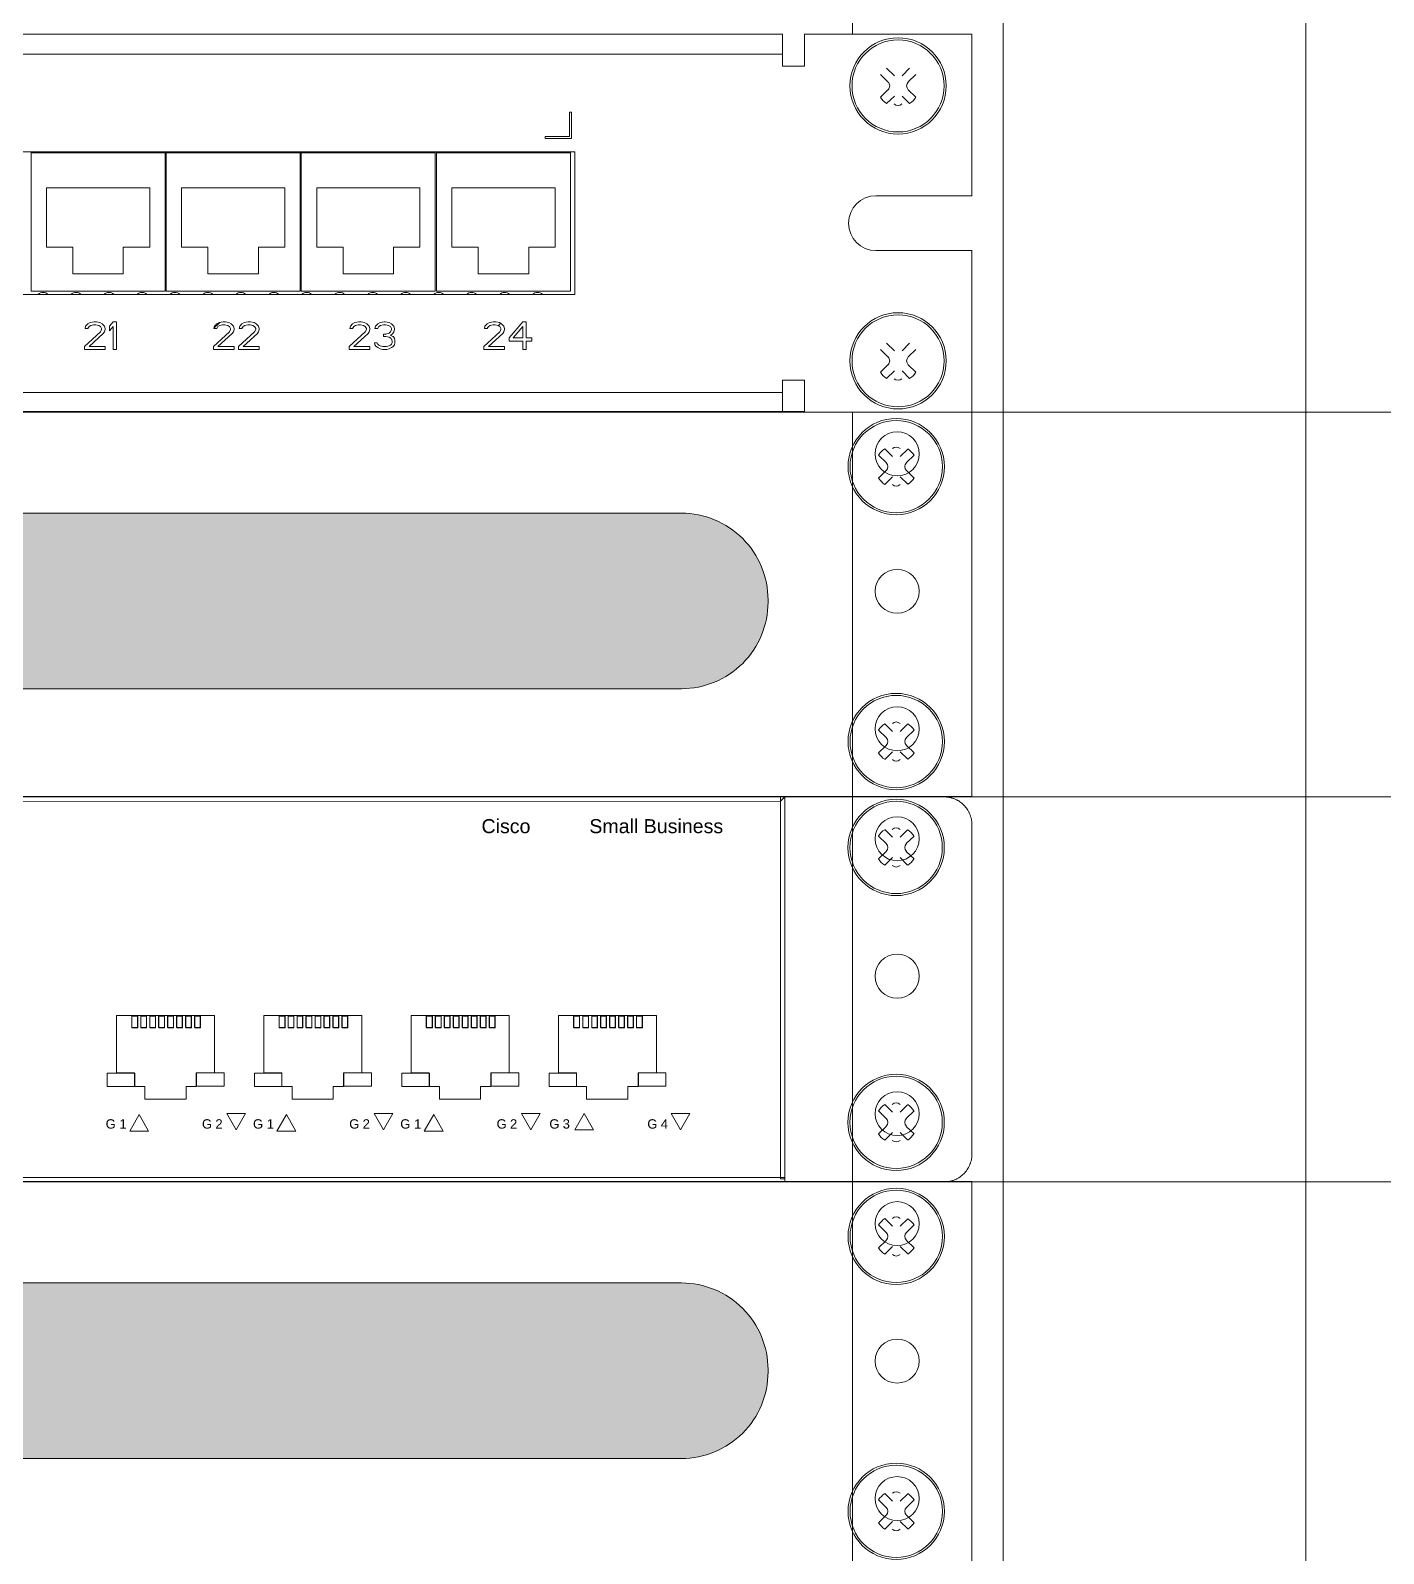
# Model space of a CAD drawing. Header units: millimetres. Extents: x -71336 to -33468, y -26189 to 22712.
# Drawn here: x -34165.1 to -34008.9, y -8463.9 to -8288 of the extents above; entities that cross this region are included whole.
import ezdxf

# ---------------------------------------------------------------- set-up
doc = ezdxf.new("R2010")
doc.units = ezdxf.units.MM
doc.set_wipeout_variables(frame=1)
doc.layers.add('SC - Equipment', color=7, linetype='Continuous', lineweight=13)
doc.layers.add('SC - Rack Layout - U-guides and centreline', color=5, linetype='Continuous', lineweight=13, plot=False)
doc.styles.add('ARIAL', font='arial.ttf')
doc.styles.get("Standard").update_dxf_attribs({"font": 'arial.ttf', "height": 35})

# ---------------------------------------------------------------- blocks, each defined once
blk = doc.blocks.new('*U220')
at = {"layer": 'SC - Rack Layout - U-guides and centreline', "ltscale": 5}
blk.add_lwpolyline([(-300, 0), (300, 0)], dxfattribs=at)
blk = doc.blocks.new('*U221')
at = {"layer": 'SC - Rack Layout - U-guides and centreline', "color": 0, "linetype": 'ByBlock', "lineweight": -2, "transparency": 16777216}
for p in [(0, 1200.15), (0, 1155.7), (0, 1111.25)]:
    blk.add_blockref('*U220', p, dxfattribs=at)
blk = doc.blocks.new('*U284')
at = {"layer": 'SC - Equipment'}
for p, q in [((227.076, 1252.474), (227.076, 1296.924)), ((244.4623, 1252.474), (244.4623, 1296.924)), ((279.3873, 1296.924), (279.3873, 1252.474)), ((227.076, 1208.024), (227.076, 1252.474)), ((244.4623, 1208.024), (244.4623, 1252.474)), ((279.3873, 1252.474), (279.3873, 1208.024)), ((227.076, 1163.574), (227.076, 1208.024)), ((244.4623, 1163.574), (244.4623, 1208.024)), ((279.3873, 1208.024), (279.3873, 1163.574)), ((227.076, 1119.124), (227.076, 1163.574)), ((244.4623, 1119.124), (244.4623, 1163.574)), ((279.3873, 1163.574), (279.3873, 1119.124)), ((227.076, 1074.674), (227.076, 1119.124)), ((244.4623, 1074.674), (244.4623, 1119.124)), ((279.3873, 1119.124), (279.3873, 1074.674))]:
    blk.add_line(p, q, dxfattribs=at)
for centre in [(232.21315, 1290.574), (232.21315, 1274.699), (232.21315, 1258.824), (232.21315, 1246.124), (232.21315, 1230.249), (232.21315, 1214.374), (232.21315, 1201.674), (232.21315, 1185.799), (232.21315, 1169.924), (232.21315, 1157.224), (232.21315, 1141.349), (232.21315, 1125.474)]:
    blk.add_circle(centre, 2.54, dxfattribs=at)
at = {"ltscale": 5, "style": 'ARIAL', "flags": 1}
blk.add_attdef('UNITS', (470.5, 46), '', height=9.73997, dxfattribs=at)
blk = doc.blocks.new('1U SCREWS - RACK LAYOUT')
at = {"layer": 'SC - Equipment'}
for p, q in [((231.39, 38.56), (230.53, 39.42)), ((232.13, 39.27), (231.24, 40.16)), ((233.88, 40.13), (233.02, 39.27)), ((234.62, 39.42), (233.73, 38.56)), ((231.39, 37.64), (230.53, 36.78)), ((234.62, 36.78), (233.73, 37.64)), ((232.13, 36.93), (231.24, 36.04)), ((233.88, 36.07), (233.02, 36.93)), ((231.39, 6.81), (230.53, 7.67)), ((232.13, 7.52), (231.24, 8.41)), ((233.88, 8.38), (233.02, 7.52)), ((234.62, 7.67), (233.73, 6.81)), ((231.39, 5.89), (230.53, 5.03)), ((234.62, 5.03), (233.73, 5.89)), ((232.13, 5.18), (231.24, 4.29)), ((233.88, 4.32), (233.02, 5.18))]:
    blk.add_line(p, q, dxfattribs=at)
for centre, major_axis, start_param, end_param in [((232.56, 38.1), (5.56, 0), 0, 6.283185), ((232.56, 38.1), (5.33, 0), 0, 6.283185), ((232.56, 38.1), (2.44, 0), 2.143456, 2.563819), ((232.56, 39.73), (0.635, 0), 0.785399, 2.356195), ((232.56, 38.1), (2.44, 0), 0.57266, 0.993023), ((230.96, 38.1), (0.635, 0), 5.497788, 7.068584), ((234.19, 38.1), (0.635, 0), 2.356195, 3.926991), ((232.56, 38.1), (2.44, 0), 3.719366, 4.139729), ((232.56, 36.47), (0.635, 0), 3.926991, 5.497787), ((232.56, 38.1), (2.44, 0), 5.290163, 5.710525), ((232.56, 6.35), (5.56, 0), 0, 6.283185), ((232.56, 6.35), (5.33, 0), 0, 6.283185), ((232.56, 6.35), (2.44, 0), 2.143456, 2.563819), ((232.56, 7.98), (0.635, 0), 0.785399, 2.356195), ((232.56, 6.35), (2.44, 0), 0.57266, 0.993023), ((230.96, 6.35), (0.635, 0), 5.497788, 7.068584), ((234.19, 6.35), (0.635, 0), 2.356195, 3.926991), ((232.56, 6.35), (2.44, 0), 3.719366, 4.139729), ((232.56, 4.72), (0.635, 0), 3.926991, 5.497787), ((232.56, 6.35), (2.44, 0), 5.290163, 5.710525)]:
    blk.add_ellipse(centre, major_axis=major_axis, ratio=1, start_param=start_param, end_param=end_param, dxfattribs=at)
blk = doc.blocks.new('cisco-cbs350-24p-4x')
at = {"layer": 'SC - Equipment', "flags": 128}
for points in [[(238.12, 44.45), (-238.13, 44.45)], [(219.71, 44.45), (-219.71, 44.45)], [(219.71, 44.45), (-219.71, 44.45)], [(219.71, 44.45), (-219.71, 44.45)], [(219.2, 44.45), (219.2, 0.33)], [(219.71, 44.45), (219.2, 44.45)], [(219.2, 44.45), (219.2, 44.45)], [(219.2, 43.95), (219.71, 44.45)], [(219.71, 0), (219.71, 44.45)], [(219.71, 0), (219.71, 44.45)], [(219.71, 0.33), (219.71, 44.45)], [(-219.71, 43.93), (219.2, 43.95)], [(241.29, 3.2), (241.29, 41.25)], [(142.56, 12.59), (142.56, 19.21)], [(142.56, 19.21), (153.86, 19.21)], [(142.56, 12.59), (142.56, 19.21)], [(142.56, 19.21), (153.86, 19.21)], [(144.3, 19.14), (144.3, 17.81)], [(144.96, 19.14), (144.3, 19.14)], [(144.3, 19.14), (144.3, 19.14)], [(144.3, 17.81), (144.96, 17.81)], [(144.33, 19.12), (144.33, 17.77)], [(145, 19.12), (144.33, 19.12)], [(144.33, 19.12), (144.33, 19.12)], [(144.33, 17.77), (145, 17.77)], [(144.96, 17.81), (144.96, 19.14)], [(145, 17.77), (145, 19.12)], [(145.34, 19.14), (145.34, 17.81)], [(146, 19.14), (145.34, 19.14)], [(145.34, 19.14), (145.34, 19.14)], [(145.34, 17.81), (146, 17.81)], [(145.36, 19.12), (145.36, 17.77)], [(146.02, 19.12), (145.36, 19.12)], [(145.36, 19.12), (145.36, 19.12)], [(145.36, 17.77), (146.02, 17.77)], [(146, 17.81), (146, 19.14)], [(146.02, 17.77), (146.02, 19.12)], [(146.38, 19.14), (146.38, 17.81)], [(147.03, 19.14), (146.38, 19.14)], [(146.38, 19.14), (146.38, 19.14)], [(146.38, 17.81), (147.03, 17.81)], [(146.4, 19.12), (146.4, 17.77)], [(147.06, 19.12), (146.4, 19.12)], [(146.4, 19.12), (146.4, 19.12)], [(146.4, 17.77), (147.06, 17.77)], [(147.03, 17.81), (147.03, 19.14)], [(147.06, 17.77), (147.06, 19.12)], [(147.41, 19.14), (147.41, 17.81)], [(148.07, 19.14), (147.41, 19.14)], [(147.41, 19.14), (147.41, 19.14)], [(147.41, 17.81), (148.07, 17.81)], [(147.44, 19.12), (147.44, 17.77)], [(148.1, 19.12), (147.44, 19.12)], [(147.44, 19.12), (147.44, 19.12)], [(147.44, 17.77), (148.1, 17.77)], [(148.07, 17.81), (148.07, 19.14)], [(148.1, 17.77), (148.1, 19.12)], [(148.45, 19.14), (148.45, 17.81)], [(149.11, 19.14), (148.45, 19.14)], [(148.45, 19.14), (148.45, 19.14)], [(148.45, 17.81), (149.11, 17.81)], [(148.47, 19.12), (148.47, 17.77)], [(149.13, 19.12), (148.47, 19.12)], [(148.47, 19.12), (148.47, 19.12)], [(148.47, 17.77), (149.13, 17.77)], [(149.11, 17.81), (149.11, 19.14)], [(149.13, 17.77), (149.13, 19.12)], [(149.48, 19.14), (149.48, 17.81)], [(150.14, 19.14), (149.48, 19.14)], [(149.48, 19.14), (149.48, 19.14)], [(149.48, 17.81), (150.14, 17.81)], [(149.51, 19.12), (149.51, 17.77)], [(150.17, 19.12), (149.51, 19.12)], [(149.51, 19.12), (149.51, 19.12)], [(149.51, 17.77), (150.17, 17.77)], [(150.14, 17.81), (150.14, 19.14)], [(150.17, 17.77), (150.17, 19.12)], [(150.52, 19.14), (150.52, 17.81)], [(151.18, 19.14), (150.52, 19.14)], [(150.52, 19.14), (150.52, 19.14)], [(150.52, 17.81), (151.18, 17.81)], [(150.55, 19.12), (150.55, 17.77)], [(151.21, 19.12), (150.55, 19.12)], [(150.55, 19.12), (150.55, 19.12)], [(150.55, 17.77), (151.21, 17.77)], [(151.18, 17.81), (151.18, 19.14)], [(151.21, 17.77), (151.21, 19.12)], [(151.56, 19.14), (151.56, 17.81)], [(152.22, 19.14), (151.56, 19.14)], [(151.56, 19.14), (151.56, 19.14)], [(151.56, 17.81), (152.22, 17.81)], [(151.58, 19.12), (151.58, 17.77)], [(152.24, 19.12), (151.58, 19.12)], [(151.58, 19.12), (151.58, 19.12)], [(151.58, 17.77), (152.24, 17.77)], [(152.22, 17.81), (152.22, 19.14)], [(152.24, 17.77), (152.24, 19.12)], [(153.86, 19.21), (153.86, 12.59)], [(153.86, 19.21), (153.86, 12.59)], [(159.57, 12.59), (159.57, 19.21)], [(159.57, 19.21), (170.86, 19.21)], [(159.57, 12.59), (159.57, 19.21)], [(159.57, 19.21), (170.86, 19.21)], [(161.31, 19.14), (161.31, 17.81)], [(161.97, 19.14), (161.31, 19.14)], [(161.31, 19.14), (161.31, 19.14)], [(161.31, 17.81), (161.97, 17.81)], [(161.34, 19.12), (161.34, 17.77)], [(162, 19.12), (161.34, 19.12)], [(161.34, 19.12), (161.34, 19.12)], [(161.34, 17.77), (162, 17.77)], [(161.97, 17.81), (161.97, 19.14)], [(162, 17.77), (162, 19.12)], [(162.35, 19.14), (162.35, 17.81)], [(163.01, 19.14), (162.35, 19.14)], [(162.35, 19.14), (162.35, 19.14)], [(162.35, 17.81), (163.01, 17.81)], [(162.36, 19.12), (162.36, 17.77)], [(163.03, 19.12), (162.36, 19.12)], [(162.36, 19.12), (162.36, 19.12)], [(162.36, 17.77), (163.03, 17.77)], [(163.01, 17.81), (163.01, 19.14)], [(163.03, 17.77), (163.03, 19.12)], [(163.39, 19.14), (163.39, 17.81)], [(164.03, 19.14), (163.39, 19.14)], [(163.39, 19.14), (163.39, 19.14)], [(163.39, 17.81), (164.03, 17.81)], [(163.41, 19.12), (163.41, 17.77)], [(164.07, 19.12), (163.41, 19.12)], [(163.41, 19.12), (163.41, 19.12)], [(163.41, 17.77), (164.07, 17.77)], [(164.03, 17.81), (164.03, 19.14)], [(164.07, 17.77), (164.07, 19.12)], [(164.41, 19.14), (164.41, 17.81)], [(165.08, 19.14), (164.41, 19.14)], [(164.41, 19.14), (164.41, 19.14)], [(164.41, 17.81), (165.08, 17.81)], [(164.45, 19.12), (164.45, 17.77)], [(165.11, 19.12), (164.45, 19.12)], [(164.45, 19.12), (164.45, 19.12)], [(164.45, 17.77), (165.11, 17.77)], [(165.08, 17.81), (165.08, 19.14)], [(165.11, 17.77), (165.11, 19.12)], [(165.46, 19.14), (165.46, 17.81)], [(166.12, 19.14), (165.46, 19.14)], [(165.46, 19.14), (165.46, 19.14)], [(165.46, 17.81), (166.12, 17.81)], [(165.47, 19.12), (165.47, 17.77)], [(166.13, 19.12), (165.47, 19.12)], [(165.47, 19.12), (165.47, 19.12)], [(165.47, 17.77), (166.13, 17.77)], [(166.12, 17.81), (166.12, 19.14)], [(166.13, 17.77), (166.13, 19.12)], [(166.48, 19.14), (166.48, 17.81)], [(167.14, 19.14), (166.48, 19.14)], [(166.48, 19.14), (166.48, 19.14)], [(166.48, 17.81), (167.14, 17.81)], [(166.51, 19.12), (166.51, 17.77)], [(167.18, 19.12), (166.51, 19.12)], [(166.51, 19.12), (166.51, 19.12)], [(166.51, 17.77), (167.18, 17.77)], [(167.14, 17.81), (167.14, 19.14)], [(167.18, 17.77), (167.18, 19.12)], [(167.52, 19.14), (167.52, 17.81)], [(168.18, 19.14), (167.52, 19.14)], [(167.52, 19.14), (167.52, 19.14)], [(167.52, 17.81), (168.18, 17.81)], [(167.56, 19.12), (167.56, 17.77)], [(168.22, 19.12), (167.56, 19.12)], [(167.56, 19.12), (167.56, 19.12)], [(167.56, 17.77), (168.22, 17.77)], [(168.18, 17.81), (168.18, 19.14)], [(168.22, 17.77), (168.22, 19.12)], [(168.57, 19.14), (168.57, 17.81)], [(169.23, 19.14), (168.57, 19.14)], [(168.57, 19.14), (168.57, 19.14)], [(168.57, 17.81), (169.23, 17.81)], [(168.58, 19.12), (168.58, 17.77)], [(169.24, 19.12), (168.58, 19.12)], [(168.58, 19.12), (168.58, 19.12)], [(168.58, 17.77), (169.24, 17.77)], [(169.23, 17.81), (169.23, 19.14)], [(169.24, 17.77), (169.24, 19.12)], [(170.86, 19.21), (170.86, 12.59)], [(170.86, 19.21), (170.86, 12.59)], [(176.57, 12.59), (176.57, 19.21)], [(176.57, 19.21), (187.87, 19.21)], [(176.57, 12.59), (176.57, 19.21)], [(176.57, 19.21), (187.87, 19.21)], [(178.31, 19.14), (178.31, 17.81)], [(178.97, 19.14), (178.31, 19.14)], [(178.31, 19.14), (178.31, 19.14)], [(178.31, 17.81), (178.97, 17.81)], [(178.34, 19.12), (178.34, 17.77)], [(179.01, 19.12), (178.34, 19.12)], [(178.34, 19.12), (178.34, 19.12)], [(178.34, 17.77), (179.01, 17.77)], [(178.97, 17.81), (178.97, 19.14)], [(179.01, 17.77), (179.01, 19.12)], [(179.35, 19.14), (179.35, 17.81)], [(180.01, 19.14), (179.35, 19.14)], [(179.35, 19.14), (179.35, 19.14)], [(179.35, 17.81), (180.01, 17.81)], [(179.37, 19.12), (179.37, 17.77)], [(180.03, 19.12), (179.37, 19.12)], [(179.37, 19.12), (179.37, 19.12)], [(179.37, 17.77), (180.03, 17.77)], [(180.01, 17.81), (180.01, 19.14)], [(180.03, 17.77), (180.03, 19.12)], [(180.39, 19.14), (180.39, 17.81)], [(181.04, 19.14), (180.39, 19.14)], [(180.39, 19.14), (180.39, 19.14)], [(180.39, 17.81), (181.04, 17.81)], [(180.41, 19.12), (180.41, 17.77)], [(181.07, 19.12), (180.41, 19.12)], [(180.41, 19.12), (180.41, 19.12)], [(180.41, 17.77), (181.07, 17.77)], [(181.04, 17.81), (181.04, 19.14)], [(181.07, 17.77), (181.07, 19.12)], [(181.42, 19.14), (181.42, 17.81)], [(182.08, 19.14), (181.42, 19.14)], [(181.42, 19.14), (181.42, 19.14)], [(181.42, 17.81), (182.08, 17.81)], [(181.45, 19.12), (181.45, 17.77)], [(182.11, 19.12), (181.45, 19.12)], [(181.45, 19.12), (181.45, 19.12)], [(181.45, 17.77), (182.11, 17.77)], [(182.08, 17.81), (182.08, 19.14)], [(182.11, 17.77), (182.11, 19.12)], [(182.46, 19.14), (182.46, 17.81)], [(183.12, 19.14), (182.46, 19.14)], [(182.46, 19.14), (182.46, 19.14)], [(182.46, 17.81), (183.12, 17.81)], [(182.48, 19.12), (182.48, 17.77)], [(183.14, 19.12), (182.48, 19.12)], [(182.48, 19.12), (182.48, 19.12)], [(182.48, 17.77), (183.14, 17.77)], [(183.12, 17.81), (183.12, 19.14)], [(183.14, 17.77), (183.14, 19.12)], [(183.49, 19.14), (183.49, 17.81)], [(184.15, 19.14), (183.49, 19.14)], [(183.49, 19.14), (183.49, 19.14)], [(183.49, 17.81), (184.15, 17.81)], [(183.52, 19.12), (183.52, 17.77)], [(184.18, 19.12), (183.52, 19.12)], [(183.52, 19.12), (183.52, 19.12)], [(183.52, 17.77), (184.18, 17.77)], [(184.15, 17.81), (184.15, 19.14)], [(184.18, 17.77), (184.18, 19.12)], [(184.53, 19.14), (184.53, 17.81)], [(185.19, 19.14), (184.53, 19.14)], [(184.53, 19.14), (184.53, 19.14)], [(184.53, 17.81), (185.19, 17.81)], [(184.56, 19.12), (184.56, 17.77)], [(185.22, 19.12), (184.56, 19.12)], [(184.56, 19.12), (184.56, 19.12)], [(184.56, 17.77), (185.22, 17.77)], [(185.19, 17.81), (185.19, 19.14)], [(185.22, 17.77), (185.22, 19.12)], [(185.57, 19.14), (185.57, 17.81)], [(186.23, 19.14), (185.57, 19.14)], [(185.57, 19.14), (185.57, 19.14)], [(185.57, 17.81), (186.23, 17.81)], [(185.59, 19.12), (185.59, 17.77)], [(186.25, 19.12), (185.59, 19.12)], [(185.59, 19.12), (185.59, 19.12)], [(185.59, 17.77), (186.25, 17.77)], [(186.23, 17.81), (186.23, 19.14)], [(186.25, 17.77), (186.25, 19.12)], [(187.87, 19.21), (187.87, 12.59)], [(187.87, 19.21), (187.87, 12.59)], [(193.58, 12.59), (193.58, 19.21)], [(193.58, 19.21), (204.87, 19.21)], [(193.58, 12.59), (193.58, 19.21)], [(193.58, 19.21), (204.87, 19.21)], [(195.32, 19.14), (195.32, 17.81)], [(195.98, 19.14), (195.32, 19.14)], [(195.32, 19.14), (195.32, 19.14)], [(195.32, 17.81), (195.98, 17.81)], [(195.35, 19.12), (195.35, 17.77)], [(196.01, 19.12), (195.35, 19.12)], [(195.35, 19.12), (195.35, 19.12)], [(195.35, 17.77), (196.01, 17.77)], [(195.98, 17.81), (195.98, 19.14)], [(196.01, 17.77), (196.01, 19.12)], [(196.36, 19.14), (196.36, 17.81)], [(197.02, 19.14), (196.36, 19.14)], [(196.36, 19.14), (196.36, 19.14)], [(196.36, 17.81), (197.02, 17.81)], [(196.37, 19.12), (196.37, 17.77)], [(197.04, 19.12), (196.37, 19.12)], [(196.37, 19.12), (196.37, 19.12)], [(196.37, 17.77), (197.04, 17.77)], [(197.02, 17.81), (197.02, 19.14)], [(197.04, 17.77), (197.04, 19.12)], [(197.4, 19.14), (197.4, 17.81)], [(198.04, 19.14), (197.4, 19.14)], [(197.4, 19.14), (197.4, 19.14)], [(197.4, 17.81), (198.04, 17.81)], [(197.42, 19.12), (197.42, 17.77)], [(198.08, 19.12), (197.42, 19.12)], [(197.42, 19.12), (197.42, 19.12)], [(197.42, 17.77), (198.08, 17.77)], [(198.04, 17.81), (198.04, 19.14)], [(198.08, 17.77), (198.08, 19.12)], [(198.43, 19.14), (198.43, 17.81)], [(199.09, 19.14), (198.43, 19.14)], [(198.43, 19.14), (198.43, 19.14)], [(198.43, 17.81), (199.09, 17.81)], [(198.46, 19.12), (198.46, 17.77)], [(199.12, 19.12), (198.46, 19.12)], [(198.46, 19.12), (198.46, 19.12)], [(198.46, 17.77), (199.12, 17.77)], [(199.09, 17.81), (199.09, 19.14)], [(199.12, 17.77), (199.12, 19.12)], [(199.47, 19.14), (199.47, 17.81)], [(200.13, 19.14), (199.47, 19.14)], [(199.47, 19.14), (199.47, 19.14)], [(199.47, 17.81), (200.13, 17.81)], [(199.48, 19.12), (199.48, 17.77)], [(200.14, 19.12), (199.48, 19.12)], [(199.48, 19.12), (199.48, 19.12)], [(199.48, 17.77), (200.14, 17.77)], [(200.13, 17.81), (200.13, 19.14)], [(200.14, 17.77), (200.14, 19.12)], [(200.49, 19.14), (200.49, 17.81)], [(201.15, 19.14), (200.49, 19.14)], [(200.49, 19.14), (200.49, 19.14)], [(200.49, 17.81), (201.15, 17.81)], [(200.53, 19.12), (200.53, 17.77)], [(201.19, 19.12), (200.53, 19.12)], [(200.53, 19.12), (200.53, 19.12)], [(200.53, 17.77), (201.19, 17.77)], [(201.15, 17.81), (201.15, 19.14)], [(201.19, 17.77), (201.19, 19.12)], [(201.53, 19.14), (201.53, 17.81)], [(202.2, 19.14), (201.53, 19.14)], [(201.53, 19.14), (201.53, 19.14)], [(201.53, 17.81), (202.2, 17.81)], [(201.57, 19.12), (201.57, 17.77)], [(202.23, 19.12), (201.57, 19.12)], [(201.57, 19.12), (201.57, 19.12)], [(201.57, 17.77), (202.23, 17.77)], [(202.2, 17.81), (202.2, 19.14)], [(202.23, 17.77), (202.23, 19.12)], [(202.58, 19.14), (202.58, 17.81)], [(203.24, 19.14), (202.58, 19.14)], [(202.58, 19.14), (202.58, 19.14)], [(202.58, 17.81), (203.24, 17.81)], [(202.59, 19.12), (202.59, 17.77)], [(203.25, 19.12), (202.59, 19.12)], [(202.59, 19.12), (202.59, 19.12)], [(202.59, 17.77), (203.25, 17.77)], [(203.24, 17.81), (203.24, 19.14)], [(203.25, 17.77), (203.25, 19.12)], [(204.87, 19.21), (204.87, 12.59)], [(204.87, 19.21), (204.87, 12.59)], [(144.65, 12.54), (141.47, 12.54)], [(141.47, 12.54), (141.47, 11.01)], [(144.61, 12.59), (142.56, 12.59)], [(144.61, 12.59), (142.56, 12.59)], [(144.61, 11.01), (144.61, 12.59)], [(144.61, 11.01), (144.61, 12.59)], [(144.65, 11.01), (144.65, 12.54)], [(144.65, 12.54), (144.65, 12.54)], [(153.86, 12.59), (151.76, 12.59)], [(151.76, 12.59), (151.76, 11.01)], [(153.86, 12.59), (151.76, 12.59)], [(151.76, 12.59), (151.76, 11.01)], [(154.97, 12.59), (151.79, 12.59)], [(151.79, 12.59), (151.79, 11.06)], [(154.97, 11.06), (154.97, 12.59)], [(154.97, 12.59), (154.97, 12.59)], [(161.65, 12.54), (158.48, 12.54)], [(158.48, 12.54), (158.48, 11.01)], [(161.62, 12.59), (159.57, 12.59)], [(161.62, 12.59), (159.57, 12.59)], [(161.62, 11.01), (161.62, 12.59)], [(161.62, 11.01), (161.62, 12.59)], [(161.65, 11.01), (161.65, 12.54)], [(161.65, 12.54), (161.65, 12.54)], [(170.86, 12.59), (168.76, 12.59)], [(168.76, 12.59), (168.76, 11.01)], [(170.86, 12.59), (168.76, 12.59)], [(168.76, 12.59), (168.76, 11.01)], [(171.97, 12.59), (168.8, 12.59)], [(168.8, 12.59), (168.8, 11.06)], [(171.97, 11.06), (171.97, 12.59)], [(171.97, 12.59), (171.97, 12.59)], [(178.66, 12.54), (175.48, 12.54)], [(175.48, 12.54), (175.48, 11.01)], [(178.63, 12.59), (176.57, 12.59)], [(178.63, 12.59), (176.57, 12.59)], [(178.63, 11.01), (178.63, 12.59)], [(178.63, 11.01), (178.63, 12.59)], [(178.66, 11.01), (178.66, 12.54)], [(178.66, 12.54), (178.66, 12.54)], [(187.87, 12.59), (185.77, 12.59)], [(185.77, 12.59), (185.77, 11.01)], [(187.87, 12.59), (185.77, 12.59)], [(185.77, 12.59), (185.77, 11.01)], [(188.98, 12.59), (185.8, 12.59)], [(185.8, 12.59), (185.8, 11.06)], [(188.98, 11.06), (188.98, 12.59)], [(188.98, 12.59), (188.98, 12.59)], [(195.66, 12.54), (192.49, 12.54)], [(192.49, 12.54), (192.49, 11.01)], [(195.63, 12.59), (193.58, 12.59)], [(195.63, 12.59), (193.58, 12.59)], [(195.63, 11.01), (195.63, 12.59)], [(195.63, 11.01), (195.63, 12.59)], [(195.66, 11.01), (195.66, 12.54)], [(195.66, 12.54), (195.66, 12.54)], [(204.87, 12.59), (202.77, 12.59)], [(202.77, 12.59), (202.77, 11.01)], [(204.87, 12.59), (202.77, 12.59)], [(202.77, 12.59), (202.77, 11.01)], [(205.98, 12.59), (202.81, 12.59)], [(202.81, 12.59), (202.81, 11.06)], [(205.98, 11.06), (205.98, 12.59)], [(205.98, 12.59), (205.98, 12.59)], [(141.47, 11.01), (144.65, 11.01)], [(145.81, 11.01), (144.61, 11.01)], [(144.61, 11.01), (144.61, 11.01)], [(145.81, 11.01), (144.61, 11.01)], [(144.61, 11.01), (144.61, 11.01)], [(145.81, 9.54), (145.81, 11.01)], [(145.81, 9.54), (145.81, 11.01)], [(151.76, 11.01), (150.57, 11.01)], [(150.57, 11.01), (150.57, 9.54)], [(151.76, 11.01), (150.57, 11.01)], [(150.57, 11.01), (150.57, 9.54)], [(151.79, 11.06), (154.97, 11.06)], [(158.48, 11.01), (161.65, 11.01)], [(162.81, 11.01), (161.62, 11.01)], [(161.62, 11.01), (161.62, 11.01)], [(162.81, 11.01), (161.62, 11.01)], [(161.62, 11.01), (161.62, 11.01)], [(162.81, 9.54), (162.81, 11.01)], [(162.81, 9.54), (162.81, 11.01)], [(168.76, 11.01), (167.57, 11.01)], [(167.57, 11.01), (167.57, 9.54)], [(168.76, 11.01), (167.57, 11.01)], [(167.57, 11.01), (167.57, 9.54)], [(168.8, 11.06), (171.97, 11.06)], [(175.48, 11.01), (178.66, 11.01)], [(179.82, 11.01), (178.63, 11.01)], [(178.63, 11.01), (178.63, 11.01)], [(179.82, 11.01), (178.63, 11.01)], [(178.63, 11.01), (178.63, 11.01)], [(179.82, 9.54), (179.82, 11.01)], [(179.82, 9.54), (179.82, 11.01)], [(185.77, 11.01), (184.58, 11.01)], [(184.58, 11.01), (184.58, 9.54)], [(185.77, 11.01), (184.58, 11.01)], [(184.58, 11.01), (184.58, 9.54)], [(185.8, 11.06), (188.98, 11.06)], [(192.49, 11.01), (195.66, 11.01)], [(196.82, 11.01), (195.63, 11.01)], [(195.63, 11.01), (195.63, 11.01)], [(196.82, 11.01), (195.63, 11.01)], [(195.63, 11.01), (195.63, 11.01)], [(196.82, 9.54), (196.82, 11.01)], [(196.82, 9.54), (196.82, 11.01)], [(202.77, 11.01), (201.58, 11.01)], [(201.58, 11.01), (201.58, 9.54)], [(202.77, 11.01), (201.58, 11.01)], [(201.58, 11.01), (201.58, 9.54)], [(202.81, 11.06), (205.98, 11.06)], [(150.57, 9.54), (145.81, 9.54)], [(150.57, 9.54), (145.81, 9.54)], [(167.57, 9.54), (162.81, 9.54)], [(167.57, 9.54), (162.81, 9.54)], [(184.58, 9.54), (179.82, 9.54)], [(184.58, 9.54), (179.82, 9.54)], [(201.58, 9.54), (196.82, 9.54)], [(201.58, 9.54), (196.82, 9.54)], [(145.16, 7.76), (144.07, 5.86)], [(146.24, 5.86), (145.16, 7.76)], [(155.28, 7.91), (157.43, 7.91)], [(156.36, 6.01), (155.28, 7.91)], [(155.28, 7.91), (155.28, 7.91)], [(157.43, 7.91), (156.36, 6.01)], [(162.17, 7.76), (161.07, 5.86)], [(163.24, 5.86), (162.17, 7.76)], [(172.29, 7.91), (174.44, 7.91)], [(173.36, 6.01), (172.29, 7.91)], [(172.29, 7.91), (172.29, 7.91)], [(174.44, 7.91), (173.36, 6.01)], [(179.17, 7.76), (178.08, 5.86)], [(180.25, 5.86), (179.17, 7.76)], [(189.29, 7.91), (191.44, 7.91)], [(190.37, 6.01), (189.29, 7.91)], [(189.29, 7.91), (189.29, 7.91)], [(191.44, 7.91), (190.37, 6.01)], [(196.54, 7.91), (195.47, 6.01)], [(197.61, 6.01), (196.54, 7.91)], [(206.58, 7.91), (208.73, 7.91)], [(207.65, 6.01), (206.58, 7.91)], [(206.58, 7.91), (206.58, 7.91)], [(208.73, 7.91), (207.65, 6.01)], [(144.07, 5.86), (146.24, 5.86)], [(144.07, 5.86), (144.07, 5.86)], [(161.07, 5.86), (163.24, 5.86)], [(161.07, 5.86), (161.07, 5.86)], [(178.08, 5.86), (180.25, 5.86)], [(178.08, 5.86), (178.08, 5.86)], [(195.47, 6.01), (197.61, 6.01)], [(195.47, 6.01), (195.47, 6.01)], [(-238.13, 0), (238.12, 0)], [(219.71, 0.52), (-219.71, 0.52)], [(-219.71, 0), (219.71, 0)], [(-219.71, 0), (219.71, 0)], [(-219.71, 0), (219.71, 0)], [(219.2, 0.33), (219.71, 0.33)], [(219.71, 0), (219.71, 0.52)]]:
    blk.add_lwpolyline(points, dxfattribs=at)
at = {"layer": 'SC - Equipment'}
for points in [[(241.29, 41.25), (241.29, 41.33), (241.29, 41.42), (241.28, 41.5), (241.28, 41.58), (241.27, 41.66), (241.26, 41.74), (241.24, 41.82), (241.23, 41.9), (241.21, 41.97), (241.19, 42.05), (241.17, 42.13), (241.15, 42.2), (241.13, 42.28), (241.1, 42.35), (241.07, 42.42), (241.04, 42.5), (241.01, 42.57), (240.98, 42.64), (240.95, 42.71), (240.91, 42.78), (240.84, 42.91), (240.75, 43.04), (240.67, 43.16), (240.57, 43.29), (240.47, 43.4), (240.37, 43.51), (240.26, 43.62), (240.14, 43.72), (240.02, 43.81), (239.9, 43.9), (239.84, 43.95), (239.77, 43.99), (239.7, 44.03), (239.64, 44.06), (239.57, 44.1), (239.5, 44.13), (239.43, 44.17), (239.36, 44.2), (239.29, 44.23), (239.21, 44.26), (239.14, 44.28), (239.07, 44.31), (238.99, 44.33), (238.92, 44.35), (238.84, 44.37), (238.76, 44.38), (238.68, 44.4), (238.6, 44.41), (238.52, 44.42), (238.44, 44.43), (238.36, 44.44), (238.28, 44.45), (238.2, 44.45), (238.12, 44.45)], [(238.12, 0), (238.2, 0), (238.28, 0), (238.36, 0.01), (238.44, 0.02), (238.52, 0.03), (238.6, 0.04), (238.68, 0.05), (238.76, 0.07), (238.84, 0.08), (238.92, 0.1), (238.99, 0.12), (239.07, 0.14), (239.14, 0.17), (239.21, 0.19), (239.29, 0.22), (239.36, 0.25), (239.43, 0.28), (239.5, 0.32), (239.57, 0.35), (239.64, 0.39), (239.7, 0.42), (239.77, 0.46), (239.84, 0.5), (239.9, 0.55), (240.02, 0.64), (240.14, 0.73), (240.26, 0.83), (240.37, 0.94), (240.47, 1.05), (240.57, 1.16), (240.67, 1.29), (240.75, 1.41), (240.84, 1.54), (240.91, 1.67), (240.95, 1.74), (240.98, 1.81), (241.01, 1.88), (241.04, 1.95), (241.07, 2.03), (241.1, 2.1), (241.13, 2.17), (241.15, 2.25), (241.17, 2.32), (241.19, 2.4), (241.21, 2.48), (241.23, 2.55), (241.24, 2.63), (241.26, 2.71), (241.27, 2.79), (241.28, 2.87), (241.28, 2.95), (241.29, 3.03), (241.29, 3.12), (241.29, 3.2)]]:
    blk.add_lwpolyline(points, dxfattribs=at)
blk.add_blockref('1U SCREWS - RACK LAYOUT', (-0.01, 0.52), dxfattribs=at)
for s, height, p in [('Cisco', 1.618, (184.68, 40.27)), ('Small Business', 1.6181, (197.13, 40.27)), ('G', 1.08, (141.29, 6.15)), ('1', 1.08, (142.88, 6.15)), ('G', 1.08, (152.41, 6.15)), ('2', 1.08, (153.96, 6.15)), ('G', 1.08, (158.3, 6.15)), ('1', 1.08, (159.89, 6.15)), ('G', 1.08, (169.41, 6.15)), ('2', 1.08, (170.96, 6.15)), ('G', 1.08, (175.3, 6.15)), ('1', 1.08, (176.9, 6.15)), ('G', 1.08, (186.42, 6.15)), ('2', 1.08, (187.97, 6.15)), ('G', 1.08, (192.51, 6.15)), ('3', 1.08, (194.05, 6.15)), ('G', 1.08, (203.82, 6.15)), ('4', 1.08, (205.38, 6.15))]:
    blk.add_text(s, height=height, dxfattribs=at).set_placement(p)
blk = doc.blocks.new('1U BRUSH PLATE - RACK LAYOUT')
at = {"ltscale": 5}
h = blk.add_hatch(dxfattribs=at)
h.set_pattern_fill('BRASS', color=256, scale=0.37, angle=90)
h.set_pattern_definition([(90, (-0.3157, 0), (-2.3495, 1e-16), []), (90, (-1.4904, 7e-17), (-2.3495, 1e-16), [1.17475, -0.587375])])
edge = h.paths.add_edge_path()
edge.add_line((-207.76, 32.77), (207.76, 32.77))
edge.add_arc((207.76, 22.77), 10, 0, 90, ccw=False)
edge.add_line((217.76, 22.77), (217.76, 22.5))
edge.add_arc((207.76, 22.5), 10, -90, 0, ccw=False)
edge.add_line((207.76, 12.5), (-207.76, 12.5))
edge.add_arc((-207.76, 22.5), 10, 180, 270, ccw=False)
edge.add_line((-217.76, 22.5), (-217.76, 22.77))
edge.add_arc((-207.76, 22.77), 10, 90, 180, ccw=False)
blk.add_lwpolyline([(-207.76, 32.77), (207.76, 32.77, -0.414214), (217.76, 22.77), (217.76, 22.5, -0.414214), (207.76, 12.5), (-207.76, 12.5, -0.414214), (-217.76, 22.5), (-217.76, 22.77, -0.414214)], format="xyb", close=True, dxfattribs=at)
at = {"layer": 'SC - Equipment'}
for p, q in [((-241.3, 44.5), (241.3, 44.5)), ((241.3, 44.5), (241.3, 0.05)), ((231.39, 38.61), (230.53, 39.47)), ((232.13, 39.32), (231.24, 40.21)), ((233.88, 40.18), (233.02, 39.32)), ((234.62, 39.47), (233.73, 38.61)), ((231.39, 37.69), (230.53, 36.83)), ((232.13, 36.98), (231.24, 36.09)), ((233.88, 36.12), (233.02, 36.98)), ((234.62, 36.83), (233.73, 37.69)), ((231.39, 6.86), (230.53, 7.72)), ((232.13, 7.57), (231.24, 8.46)), ((233.88, 8.43), (233.02, 7.57)), ((234.62, 7.72), (233.73, 6.86)), ((231.39, 5.94), (230.53, 5.08)), ((234.62, 5.08), (233.73, 5.94)), ((232.13, 5.23), (231.24, 4.34)), ((233.88, 4.37), (233.02, 5.23)), ((241.3, 0.05), (-241.3, 0.05))]:
    blk.add_line(p, q, dxfattribs=at)
for centre, major_axis, start_param, end_param in [((232.56, 38.15), (5.56, 0), 0, 6.283185), ((232.56, 38.15), (5.33, 0), 0, 6.283185), ((232.56, 39.78), (0.635, 0), 0.785399, 2.356195), ((232.56, 38.15), (2.44, 0), 2.143456, 2.563819), ((232.56, 38.15), (2.44, 0), 0.57266, 0.993023), ((230.96, 38.15), (0.635, 0), 5.497788, 7.068584), ((234.19, 38.15), (0.635, 0), 2.356195, 3.926991), ((232.56, 38.15), (2.44, 0), 3.719366, 4.139729), ((232.56, 36.52), (0.635, 0), 3.926991, 5.497787), ((232.56, 38.15), (2.44, 0), 5.290163, 5.710525), ((232.56, 6.4), (5.56, 0), 0, 6.283185), ((232.56, 6.4), (5.33, 0), 0, 6.283185), ((232.56, 6.4), (2.44, 0), 2.143456, 2.563819), ((232.56, 8.03), (0.635, 0), 0.785399, 2.356195), ((232.56, 6.4), (2.44, 0), 0.57266, 0.993023), ((230.96, 6.4), (0.635, 0), 5.497788, 7.068584), ((234.19, 6.4), (0.635, 0), 2.356195, 3.926991), ((232.56, 6.4), (2.44, 0), 3.719366, 4.139729), ((232.56, 4.77), (0.635, 0), 3.926991, 5.497787), ((232.56, 6.4), (2.44, 0), 5.290163, 5.710525)]:
    blk.add_ellipse(centre, major_axis=major_axis, ratio=1, start_param=start_param, end_param=end_param, dxfattribs=at)
blk = doc.blocks.new('A$C7AF64265')
at = {"lineweight": 0}
for p, q in [((-0.43, 1.17), (-1.32, 2.05)), ((1.32, 2.03), (0.46, 1.17)), ((-1.17, 0.46), (-2.03, 1.32)), ((2.05, 1.32), (1.17, 0.46)), ((-1.17, -0.46), (-2.03, -1.32)), ((-0.43, -1.17), (-1.32, -2.05)), ((1.32, -2.03), (0.46, -1.17)), ((2.05, -1.32), (1.17, -0.46))]:
    blk.add_line(p, q, dxfattribs=at)
for centre, major_axis, start_param, end_param in [((0, 0), (3.93, 3.93), 5.497787, 11.780972), ((0, 0), (3.76, 3.76), 5.497787, 11.780972), ((-1.6, 0), (-0.448, 0.448), 3.141593, 4.71239), ((1.62, 0), (0.448, 0.448), 1.570797, 3.141593), ((0, 0), (-1.72, 1.72), 1.363172, 1.783535), ((0, 0), (1.72, 1.72), 4.504765, 4.925127), ((0, -1.62), (0.448, 0.448), 3.141593, 4.712389)]:
    blk.add_ellipse(centre, major_axis=major_axis, ratio=1, start_param=start_param, end_param=end_param, dxfattribs=at)
blk = doc.blocks.new('PATCH PANEL - RJ45 24')
at = {"layer": 'SC - Equipment'}
for p, q in [((-219.44, 43.63), (219.44, 43.63)), ((219.44, 43.63), (219.44, 39.96)), ((-219.44, 41.35), (219.44, 41.35)), ((194.83, 34.63), (195.08, 34.63)), ((194.83, 31.84), (194.83, 34.63)), ((195.08, 34.63), (195.08, 31.58)), ((192.04, 31.84), (194.83, 31.84)), ((192.04, 31.58), (192.04, 31.84)), ((195.46, 30.06), (7.48, 30.06)), ((132.68, 13.95), (132.68, 30.06)), ((148.15, 29.93), (132.68, 29.93)), ((148.15, 30.06), (148.15, 13.95)), ((148.28, 13.95), (148.28, 30.06)), ((163.75, 29.93), (148.28, 29.93)), ((163.75, 30.06), (163.75, 13.95)), ((163.88, 13.95), (163.88, 30.06)), ((179.35, 29.93), (163.88, 29.93)), ((179.35, 30.06), (179.35, 13.95)), ((179.48, 13.95), (179.48, 30.06)), ((194.96, 29.93), (179.48, 29.93)), ((195.08, 31.58), (192.04, 31.58)), ((194.96, 30.06), (194.96, 13.95)), ((195.46, 13.57), (195.46, 30.06)), ((146.38, 25.88), (134.45, 25.88)), ((134.45, 25.88), (134.45, 19.03)), ((146.38, 19.03), (146.38, 25.88)), ((161.98, 25.88), (150.05, 25.88)), ((150.05, 25.88), (150.05, 19.03)), ((161.98, 19.03), (161.98, 25.88)), ((177.58, 25.88), (165.66, 25.88)), ((165.66, 25.88), (165.66, 19.03)), ((177.58, 19.03), (177.58, 25.88)), ((193.18, 25.88), (181.26, 25.88)), ((181.26, 25.88), (181.26, 19.03)), ((193.18, 19.03), (193.18, 25.88)), ((134.45, 19.03), (137.5, 19.03)), ((137.5, 19.03), (137.5, 15.98)), ((143.33, 19.03), (146.38, 19.03)), ((143.33, 15.98), (143.33, 19.03)), ((150.05, 19.03), (153.1, 19.03)), ((153.1, 19.03), (153.1, 15.98)), ((158.93, 19.03), (161.98, 19.03)), ((158.93, 15.98), (158.93, 19.03)), ((165.66, 19.03), (168.7, 19.03)), ((168.7, 19.03), (168.7, 15.98)), ((174.53, 19.03), (177.58, 19.03)), ((174.53, 15.98), (174.53, 19.03)), ((181.26, 19.03), (184.3, 19.03)), ((184.3, 19.03), (184.3, 15.98)), ((190.14, 19.03), (193.18, 19.03)), ((190.14, 15.98), (190.14, 19.03)), ((137.5, 15.98), (143.33, 15.98)), ((153.1, 15.98), (158.93, 15.98)), ((168.7, 15.98), (174.53, 15.98)), ((184.3, 15.98), (190.14, 15.98)), ((7.48, 13.57), (195.46, 13.57)), ((148.15, 13.95), (132.68, 13.95)), ((163.75, 13.95), (148.28, 13.95)), ((179.35, 13.95), (163.88, 13.95)), ((194.96, 13.95), (179.48, 13.95)), ((138.84, 7.58), (140.69, 9.27)), ((138.91, 9.67), (138.98, 9.94)), ((139.24, 9.67), (138.91, 9.67)), ((138.98, 9.94), (139.24, 10.21)), ((139.24, 10.21), (139.5, 10.35)), ((139.37, 9.87), (139.24, 9.67)), ((139.57, 10.01), (139.37, 9.87)), ((141.02, 9.06), (139.37, 7.58)), ((139.5, 10.35), (139.97, 10.41)), ((139.9, 10.08), (139.57, 10.01)), ((140.16, 10.08), (139.9, 10.08)), ((139.97, 10.41), (140.23, 10.41)), ((140.5, 10.01), (140.16, 10.08)), ((140.23, 10.41), (140.63, 10.35)), ((140.69, 9.87), (140.5, 10.01)), ((140.63, 10.35), (140.89, 10.21)), ((140.83, 9.67), (140.69, 9.87)), ((140.69, 9.27), (140.83, 9.54)), ((140.83, 9.54), (140.83, 9.67)), ((140.89, 10.21), (141.16, 9.94)), ((141.16, 9.27), (141.02, 9.06)), ((141.16, 9.94), (141.22, 9.67)), ((141.22, 9.54), (141.16, 9.27)), ((141.22, 9.67), (141.22, 9.54)), ((141.75, 9.94), (142.15, 10.41)), ((141.75, 9.4), (141.75, 9.94)), ((142.15, 9.87), (141.75, 9.4)), ((142.15, 10.41), (142.54, 10.41)), ((142.15, 7.24), (142.15, 9.87)), ((142.54, 10.41), (142.54, 7.24)), ((153.73, 7.58), (155.58, 9.27)), ((153.79, 9.67), (153.86, 9.94)), ((154.12, 9.67), (153.79, 9.67)), ((153.8, 9.69), (154.46, 10.36)), ((153.86, 9.94), (154.12, 10.21)), ((154.12, 10.21), (154.39, 10.35)), ((154.26, 9.87), (154.12, 9.67)), ((154.46, 10.01), (154.26, 9.87)), ((155.91, 9.06), (154.26, 7.58)), ((154.39, 10.35), (154.85, 10.41)), ((154.79, 10.08), (154.46, 10.01)), ((155.05, 10.08), (154.79, 10.08)), ((154.85, 10.41), (155.12, 10.41)), ((155.38, 10.01), (155.05, 10.08)), ((155.12, 10.41), (155.51, 10.35)), ((155.58, 9.87), (155.38, 10.01)), ((155.51, 10.35), (155.78, 10.21)), ((155.71, 9.67), (155.58, 9.87)), ((155.58, 9.27), (155.71, 9.54)), ((155.71, 9.54), (155.71, 9.67)), ((155.78, 10.21), (156.04, 9.94)), ((156.04, 9.27), (155.91, 9.06)), ((156.04, 9.94), (156.11, 9.67)), ((156.11, 9.54), (156.04, 9.27)), ((156.11, 9.67), (156.11, 9.54)), ((156.64, 7.58), (158.48, 9.27)), ((156.7, 9.67), (156.77, 9.94)), ((157.03, 9.67), (156.7, 9.67)), ((156.77, 9.94), (157.03, 10.21)), ((157.03, 10.21), (157.3, 10.35)), ((157.16, 9.87), (157.03, 9.67)), ((157.36, 10.01), (157.16, 9.87)), ((158.82, 9.06), (157.16, 7.58)), ((157.3, 10.35), (157.76, 10.41)), ((157.69, 10.08), (157.36, 10.01)), ((157.96, 10.08), (157.69, 10.08)), ((157.76, 10.41), (158.02, 10.41)), ((158.29, 10.01), (157.96, 10.08)), ((158.02, 10.41), (158.42, 10.35)), ((158.48, 9.87), (158.29, 10.01)), ((158.42, 10.35), (158.68, 10.21)), ((158.62, 9.67), (158.48, 9.87)), ((158.48, 9.27), (158.62, 9.54)), ((158.62, 9.54), (158.62, 9.67)), ((158.68, 10.21), (158.95, 9.94)), ((158.95, 9.27), (158.82, 9.06)), ((158.95, 9.94), (159.01, 9.67)), ((159.01, 9.54), (158.95, 9.27)), ((159.01, 9.67), (159.01, 9.54)), ((169.41, 7.58), (171.26, 9.27)), ((169.47, 9.67), (169.54, 9.94)), ((169.8, 9.67), (169.47, 9.67)), ((169.54, 9.94), (169.8, 10.21)), ((169.8, 10.21), (170.07, 10.35)), ((169.93, 9.87), (169.8, 9.67)), ((170.13, 10.01), (169.93, 9.87)), ((171.59, 9.06), (169.93, 7.58)), ((170.07, 10.35), (170.53, 10.41)), ((170.46, 10.08), (170.13, 10.01)), ((170.73, 10.08), (170.46, 10.08)), ((170.53, 10.41), (170.79, 10.41)), ((171.06, 10.01), (170.73, 10.08)), ((170.79, 10.41), (171.19, 10.35)), ((171.26, 9.87), (171.06, 10.01)), ((171.19, 10.35), (171.45, 10.21)), ((171.39, 9.67), (171.26, 9.87)), ((171.26, 9.27), (171.39, 9.54)), ((171.39, 9.54), (171.39, 9.67)), ((171.45, 10.21), (171.72, 9.94)), ((171.72, 9.27), (171.59, 9.06)), ((171.72, 9.94), (171.78, 9.67)), ((171.78, 9.54), (171.72, 9.27)), ((171.78, 9.67), (171.78, 9.54)), ((172.38, 9.67), (172.45, 9.94)), ((172.71, 9.67), (172.38, 9.67)), ((172.45, 9.94), (172.71, 10.21)), ((172.71, 10.21), (172.97, 10.35)), ((172.84, 9.87), (172.71, 9.67)), ((173.04, 10.01), (172.84, 9.87)), ((172.97, 10.35), (173.44, 10.41)), ((173.37, 10.08), (173.04, 10.01)), ((173.63, 10.08), (173.37, 10.08)), ((173.37, 9), (173.63, 9)), ((173.37, 8.73), (173.37, 9)), ((173.44, 10.41), (173.57, 10.41)), ((173.57, 10.41), (174.03, 10.35)), ((173.96, 10.01), (173.63, 10.08)), ((173.63, 9), (174.03, 9.13)), ((174.16, 9.87), (173.96, 10.01)), ((174.03, 10.35), (174.29, 10.21)), ((174.03, 9.13), (174.16, 9.27)), ((174.29, 9.67), (174.16, 9.87)), ((174.16, 9.27), (174.29, 9.54)), ((174.43, 9.06), (174.16, 8.86)), ((174.16, 8.86), (174.49, 8.73)), ((174.29, 10.21), (174.56, 9.94)), ((174.29, 9.54), (174.29, 9.67)), ((174.56, 9.27), (174.43, 9.06)), ((174.56, 9.94), (174.63, 9.67)), ((174.63, 9.54), (174.56, 9.27)), ((174.63, 9.67), (174.63, 9.54)), ((184.95, 7.58), (186.8, 9.27)), ((185.02, 9.67), (185.08, 9.94)), ((185.35, 9.67), (185.02, 9.67)), ((185.08, 9.94), (185.35, 10.21)), ((185.35, 10.21), (185.61, 10.35)), ((185.48, 9.87), (185.35, 9.67)), ((185.68, 10.01), (185.48, 9.87)), ((187.13, 9.06), (185.48, 7.58)), ((185.61, 10.35), (186.07, 10.41)), ((186.01, 10.08), (185.68, 10.01)), ((186.27, 10.08), (186.01, 10.08)), ((186.07, 10.41), (186.34, 10.41)), ((186.6, 10.01), (186.27, 10.08)), ((186.34, 10.41), (186.74, 10.35)), ((186.8, 9.87), (186.6, 10.01)), ((186.63, 9.99), (186.9, 10.26)), ((186.74, 10.35), (187, 10.21)), ((186.93, 9.67), (186.8, 9.87)), ((186.8, 9.27), (186.93, 9.54)), ((186.93, 9.54), (186.93, 9.67)), ((187, 10.21), (187.26, 9.94)), ((187.26, 9.27), (187.13, 9.06)), ((187.26, 9.94), (187.33, 9.67)), ((187.33, 9.54), (187.26, 9.27)), ((187.33, 9.67), (187.33, 9.54)), ((187.86, 8.59), (189.44, 10.41)), ((188.32, 8.59), (189.44, 9.87)), ((189.44, 10.41), (189.84, 10.41)), ((189.44, 9.87), (189.44, 8.59)), ((189.84, 10.41), (189.84, 8.59)), ((138.84, 7.24), (138.84, 7.58)), ((141.22, 7.24), (138.84, 7.24)), ((139.37, 7.58), (141.22, 7.58)), ((141.22, 7.58), (141.22, 7.24)), ((142.54, 7.24), (142.15, 7.24)), ((153.73, 7.24), (153.73, 7.58)), ((156.11, 7.24), (153.73, 7.24)), ((154.26, 7.58), (156.11, 7.58)), ((156.11, 7.58), (156.11, 7.24)), ((156.64, 7.24), (156.64, 7.58)), ((159.01, 7.24), (156.64, 7.24)), ((157.16, 7.58), (159.01, 7.58)), ((159.01, 7.58), (159.01, 7.24)), ((169.41, 7.24), (169.41, 7.58)), ((171.78, 7.24), (169.41, 7.24)), ((169.93, 7.58), (171.78, 7.58)), ((171.78, 7.58), (171.78, 7.24)), ((172.31, 7.98), (172.64, 7.98)), ((172.38, 7.78), (172.31, 7.98)), ((172.51, 7.58), (172.38, 7.78)), ((172.71, 7.45), (172.51, 7.58)), ((172.64, 7.98), (172.71, 7.85)), ((172.71, 7.85), (172.84, 7.71)), ((172.97, 7.31), (172.71, 7.45)), ((172.84, 7.71), (172.97, 7.65)), ((172.97, 7.65), (173.3, 7.58)), ((173.24, 7.24), (172.97, 7.31)), ((173.77, 7.24), (173.24, 7.24)), ((173.3, 7.58), (173.7, 7.58)), ((173.63, 8.73), (173.37, 8.73)), ((174.03, 8.66), (173.63, 8.73)), ((173.7, 7.58), (174.03, 7.65)), ((174.03, 7.31), (173.77, 7.24)), ((174.23, 8.52), (174.03, 8.66)), ((174.03, 7.65), (174.16, 7.71)), ((174.29, 7.45), (174.03, 7.31)), ((174.16, 7.71), (174.29, 7.85)), ((174.36, 8.25), (174.23, 8.52)), ((174.29, 7.85), (174.36, 7.98)), ((174.49, 7.58), (174.29, 7.45)), ((174.36, 7.98), (174.36, 8.25)), ((174.49, 8.73), (174.63, 8.52)), ((174.63, 7.78), (174.49, 7.58)), ((174.63, 8.52), (174.69, 8.25)), ((174.69, 7.98), (174.63, 7.78)), ((174.69, 8.25), (174.69, 7.98)), ((184.95, 7.24), (184.95, 7.58)), ((187.33, 7.24), (184.95, 7.24)), ((185.48, 7.58), (187.33, 7.58)), ((187.33, 7.58), (187.33, 7.24)), ((187.86, 8.19), (187.86, 8.59)), ((189.44, 8.19), (187.86, 8.19)), ((189.44, 8.59), (188.32, 8.59)), ((189.44, 7.24), (189.44, 8.19)), ((189.84, 7.24), (189.44, 7.24)), ((189.84, 8.59), (190.5, 8.59)), ((190.5, 8.19), (189.84, 8.19)), ((189.84, 8.19), (189.84, 7.24)), ((190.5, 8.59), (190.5, 8.19)), ((219.44, 3.68), (219.44, 0)), ((-219.44, 2.28), (219.44, 2.28)), ((-219.44, 0), (219.44, 0))]:
    blk.add_line(p, q, dxfattribs=at)
for centre in [(134.07, 13.06), (137.88, 13.06), (141.68, 13.06), (145.49, 13.06), (149.29, 13.06), (153.1, 13.06), (156.9, 13.06), (160.71, 13.06), (164.51, 13.06), (168.32, 13.06), (172.12, 13.06), (175.93, 13.06), (179.74, 13.06), (183.54, 13.06), (187.35, 13.06), (191.15, 13.06)]:
    blk.add_arc(centre, 0.761, 42.9176, 137.0824, dxfattribs=at)
blk.add_wipeout([(221.97, 43.63), (221.97, 0), (241.3, 0), (241.3, 43.63)])
for p, q in [((221.97, 43.63), (241.3, 43.63)), ((221.97, 39.96), (221.97, 43.63)), ((241.3, 43.63), (241.3, 24.99)), ((219.44, 39.96), (221.97, 39.96)), ((241.3, 24.99), (230.22, 24.99)), ((241.3, 18.65), (230.22, 18.65)), ((241.3, 18.65), (241.3, 0)), ((221.97, 3.68), (219.44, 3.68)), ((221.97, 0), (221.97, 3.68)), ((241.3, 0), (221.97, 0))]:
    blk.add_line(p, q, dxfattribs=at)
blk.add_arc((230.22, 21.82), 3.17, 90, 270, dxfattribs=at)
for p in [(232.77, 37.67), (232.77, 5.92)]:
    blk.add_blockref('A$C7AF64265', p, dxfattribs=at)

msp = doc.modelspace()

# ---------------------------------------------------------------- block references
msp.add_blockref('cisco-cbs350-24p-4x', (-34297.756, -8420.928))
at = {"layer": 'SC - Equipment'}
msp.add_blockref('*U284', (-34297.305, -9582.978), dxfattribs=at)
at = {"layer": 'SC - Equipment', "ltscale": 5}
for p in [(-34297.756, -8376.478), (-34297.756, -8465.378)]:
    msp.add_blockref('1U BRUSH PLATE - RACK LAYOUT', p, dxfattribs=at)
at = {"layer": 'SC - Rack Layout - U-guides and centreline'}
msp.add_blockref('*U221', (-34297.756, -9532.178), dxfattribs=at)

# ---------------------------------------------------------------- next in the draw order: block references
at = {"layer": 'SC - Equipment', "color": 1}
msp.add_blockref('PATCH PANEL - RJ45 24', (-34297.756, -8332.028), dxfattribs=at)

doc.saveas('drawing.dxf')
